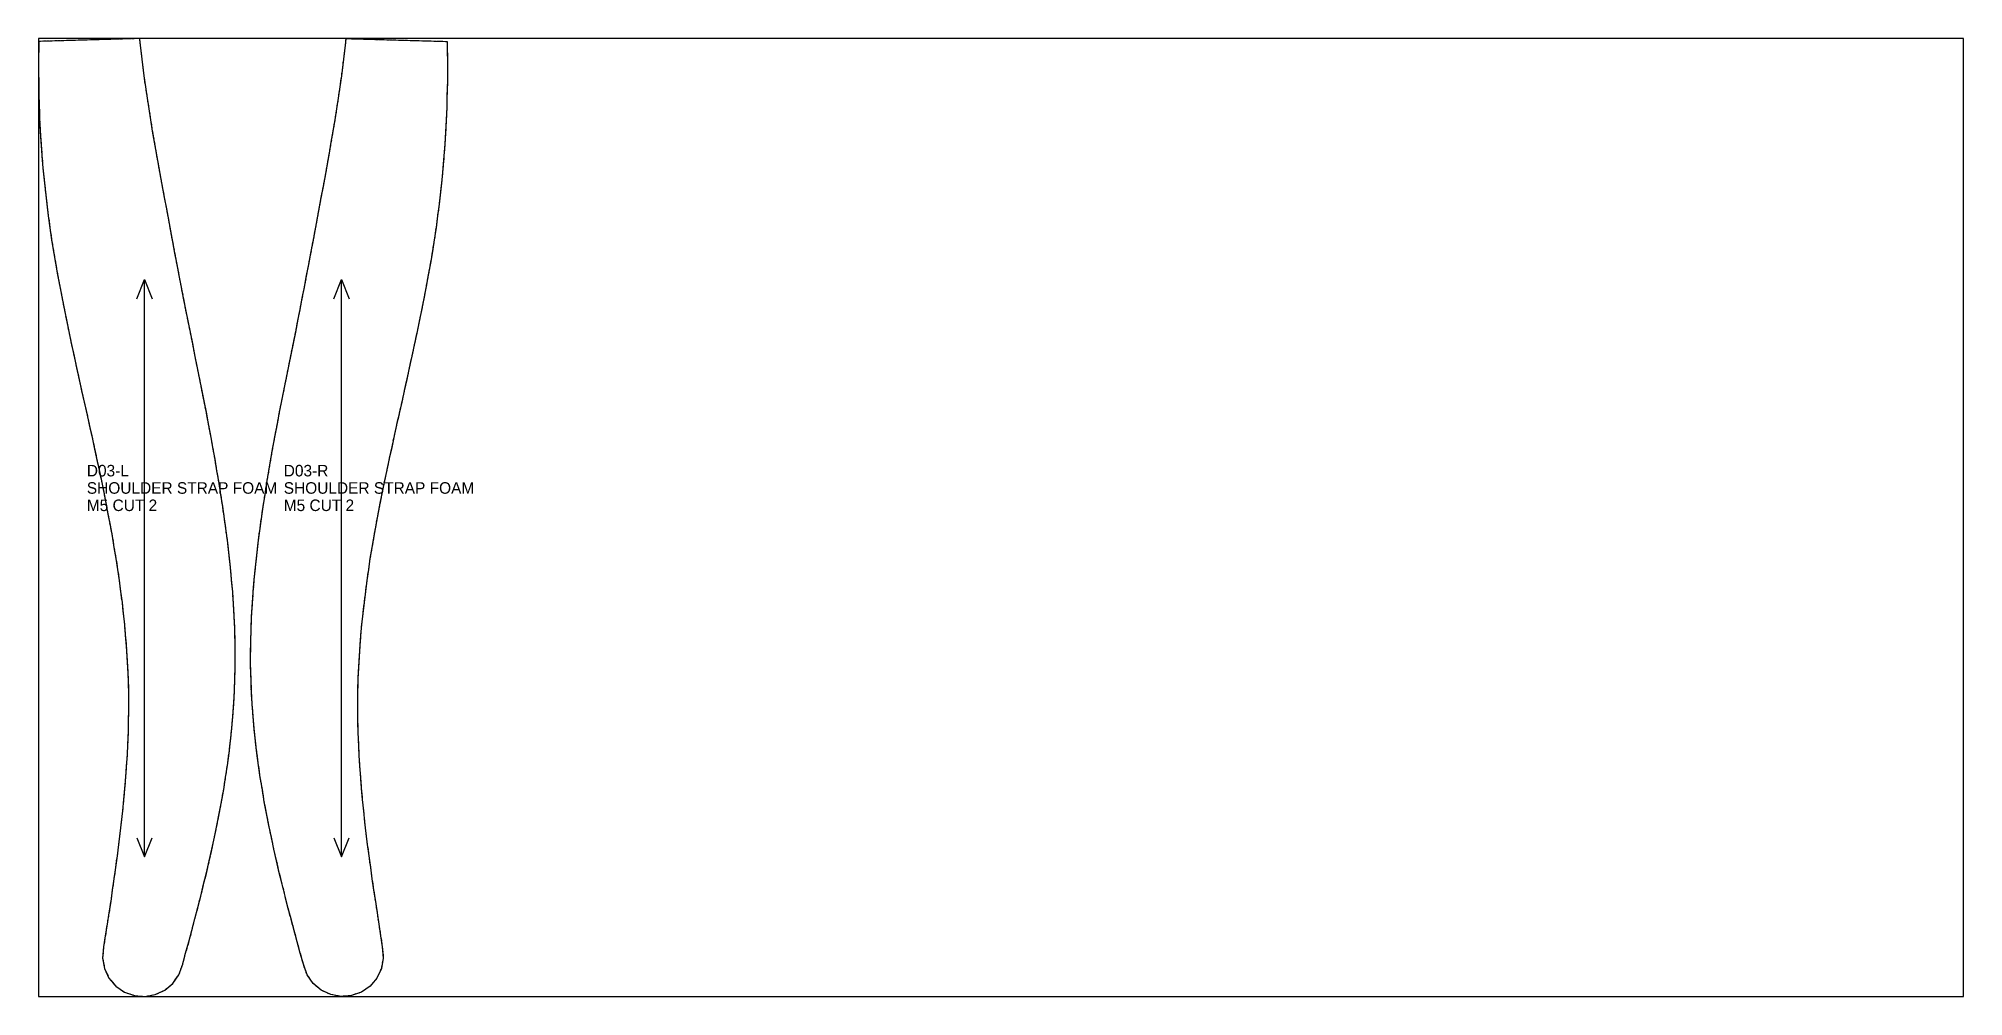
# Model space of a CAD drawing. Header units: millimetres. Extents: x 0 to 1000, y 0 to 498.
import ezdxf

# ---------------------------------------------------------------- set-up
doc = ezdxf.new("R2010")
doc.units = ezdxf.units.MM
doc.linetypes.add('DASHED', pattern=[1.524, 1.27, -0.254])
for name, color, linetype in [('CUT', 7, 'CONTINUOUS'), ('GRAIN', 5, 'CONTINUOUS'), ('SEW', 1, 'DASHED'), ('TEXT', 2, 'CONTINUOUS')]:
    doc.layers.add(name, color=color, linetype=linetype)

msp = doc.modelspace()

# ---------------------------------------------------------------- linework, layer by layer
at = {"layer": 'CUT'}
for points in [[(52.6, 497.7), (0.2, 496.2), (0.1, 493.6), (0, 487.2), (0, 480.8), (0.1, 474.5), (0.2, 468.2), (0.4, 461.8), (0.6, 455.5), (0.9, 449.2), (1.3, 442.9), (1.8, 436.7), (2.3, 430.4), (2.9, 424.2), (3.6, 417.9), (4.3, 411.7), (5.1, 405.5), (5.9, 399.4), (6.8, 393.2), (7.8, 387.1), (8.9, 381), (9.9, 374.9), (11.1, 368.8), (12.3, 362.7), (13.5, 356.6), (14.7, 350.6), (15.9, 344.6), (17.2, 338.6), (18.5, 332.6), (19.8, 326.6), (21.1, 320.6), (22.4, 314.7), (23.8, 308.8), (25.1, 302.9), (26.4, 297), (27.7, 291.2), (29, 285.3), (30.2, 279.5), (31.5, 273.7), (32.7, 267.9), (33.9, 262.1), (35, 256.3), (36.1, 250.6), (37.2, 244.8), (38.3, 239.1), (39.2, 233.3), (40.2, 227.6), (41.1, 221.8), (41.9, 216.1), (42.6, 210.4), (43.4, 204.7), (44, 199), (44.6, 193.3), (45.1, 187.7), (45.6, 182), (45.9, 176.4), (46.3, 170.7), (46.5, 165.1), (46.7, 159.5), (46.7, 153.9), (46.7, 148.2), (46.6, 142.5), (46.5, 136.9), (46.3, 131.1), (46, 125.4), (45.6, 119.6), (45.2, 113.9), (44.7, 108.1), (44.2, 102.3), (43.6, 96.4), (43, 90.6), (42.3, 84.7), (41.6, 78.9), (40.8, 73), (40, 67.1), (39.2, 61.2), (38.3, 55.3), (37.5, 49.4), (36.6, 43.4), (35.6, 37.5), (34.7, 31.6), (33.8, 25.8), (33.3, 20), (34.3, 14.6), (36.6, 9.6), (40.1, 5.4), (44.6, 2.3), (49.8, 0.5), (55.2, 0), (60.6, 1), (65.6, 3.3), (69.8, 6.8), (72.9, 11.3), (74.9, 16.8), (76.4, 22.5), (78.1, 28.4), (79.7, 34.3), (81.2, 40.3), (82.8, 46.2), (84.3, 52.2), (85.8, 58.3), (87.3, 64.3), (88.7, 70.4), (90.1, 76.5), (91.4, 82.7), (92.7, 88.8), (93.9, 95), (95.1, 101.2), (96.2, 107.5), (97.2, 113.8), (98.1, 120.1), (99, 126.4), (99.7, 132.8), (100.4, 139.2), (101, 145.6), (101.4, 152.1), (101.8, 158.6), (102, 165.1), (102.2, 171.6), (102.2, 178.1), (102.1, 184.5), (102, 191), (101.7, 197.4), (101.3, 203.9), (100.9, 210.3), (100.3, 216.6), (99.7, 223), (99, 229.3), (98.3, 235.7), (97.5, 242), (96.6, 248.2), (95.7, 254.5), (94.8, 260.7), (93.8, 266.9), (92.7, 273.1), (91.7, 279.2), (90.6, 285.3), (89.5, 291.4), (88.3, 297.5), (87.2, 303.5), (86, 309.5), (84.8, 315.5), (83.6, 321.5), (82.4, 327.4), (81.2, 333.4), (80.1, 339.3), (78.9, 345.2), (77.7, 351), (76.5, 356.9), (75.4, 362.8), (74.2, 368.6), (73.1, 374.5), (72, 380.3), (70.9, 386.2), (69.8, 392), (68.7, 397.8), (67.7, 403.5), (66.6, 409.3), (65.5, 415.1), (64.4, 420.8), (63.4, 426.6), (62.3, 432.4), (61.3, 438.1), (60.3, 443.9), (59.3, 449.6), (58.4, 455.4), (57.5, 461.1), (56.6, 466.8), (55.7, 472.6), (54.9, 478.4), (54.2, 484.1), (53.5, 489.9), (52.8, 495.7)], [(159.8, 497.7), (212.3, 496.2), (212.3, 493.6), (212.4, 487.2), (212.4, 480.8), (212.4, 474.5), (212.2, 468.2), (212.1, 461.8), (211.8, 455.5), (211.5, 449.2), (211.1, 442.9), (210.6, 436.7), (210.1, 430.4), (209.5, 424.2), (208.8, 417.9), (208.1, 411.7), (207.3, 405.5), (206.5, 399.4), (205.6, 393.2), (204.6, 387.1), (203.6, 381), (202.5, 374.9), (201.3, 368.8), (200.2, 362.7), (199, 356.6), (197.7, 350.6), (196.5, 344.6), (195.2, 338.6), (193.9, 332.6), (192.6, 326.6), (191.3, 320.6), (190, 314.7), (188.7, 308.8), (187.4, 302.9), (186, 297), (184.7, 291.2), (183.5, 285.3), (182.2, 279.5), (181, 273.7), (179.7, 267.9), (178.5, 262.1), (177.4, 256.3), (176.3, 250.6), (175.2, 244.8), (174.2, 239.1), (173.2, 233.3), (172.2, 227.6), (171.4, 221.8), (170.5, 216.1), (169.8, 210.4), (169.1, 204.7), (168.4, 199), (167.8, 193.3), (167.3, 187.7), (166.9, 182), (166.5, 176.4), (166.2, 170.7), (165.9, 165.1), (165.8, 159.5), (165.7, 153.9), (165.7, 148.2), (165.8, 142.5), (165.9, 136.9), (166.2, 131.1), (166.4, 125.4), (166.8, 119.6), (167.2, 113.9), (167.7, 108.1), (168.2, 102.3), (168.8, 96.4), (169.4, 90.6), (170.1, 84.7), (170.8, 78.9), (171.6, 73), (172.4, 67.1), (173.2, 61.2), (174.1, 55.3), (175, 49.4), (175.9, 43.4), (176.8, 37.5), (177.7, 31.6), (178.6, 25.8), (179.1, 20), (178.1, 14.6), (175.8, 9.6), (172.3, 5.4), (167.8, 2.3), (162.6, 0.5), (157.2, 0), (151.8, 1), (146.8, 3.3), (142.7, 6.8), (139.5, 11.3), (137.6, 16.8), (136, 22.5), (134.4, 28.4), (132.8, 34.3), (131.2, 40.3), (129.6, 46.2), (128.1, 52.2), (126.6, 58.3), (125.1, 64.3), (123.7, 70.4), (122.3, 76.5), (121, 82.7), (119.7, 88.8), (118.5, 95), (117.3, 101.2), (116.3, 107.5), (115.2, 113.8), (114.3, 120.1), (113.5, 126.4), (112.7, 132.8), (112, 139.2), (111.5, 145.6), (111, 152.1), (110.6, 158.6), (110.4, 165.1), (110.2, 171.6), (110.2, 178.1), (110.3, 184.5), (110.5, 191), (110.7, 197.4), (111.1, 203.9), (111.6, 210.3), (112.1, 216.6), (112.7, 223), (113.4, 229.3), (114.1, 235.7), (114.9, 242), (115.8, 248.2), (116.7, 254.5), (117.7, 260.7), (118.6, 266.9), (119.7, 273.1), (120.7, 279.2), (121.8, 285.3), (122.9, 291.4), (124.1, 297.5), (125.2, 303.5), (126.4, 309.5), (127.6, 315.5), (128.8, 321.5), (130, 327.4), (131.2, 333.4), (132.4, 339.3), (133.6, 345.2), (134.7, 351), (135.9, 356.9), (137, 362.8), (138.2, 368.6), (139.3, 374.5), (140.4, 380.3), (141.5, 386.2), (142.6, 392), (143.7, 397.8), (144.8, 403.5), (145.8, 409.3), (146.9, 415.1), (148, 420.8), (149.1, 426.6), (150.1, 432.4), (151.1, 438.1), (152.1, 443.9), (153.1, 449.6), (154.1, 455.4), (155, 461.1), (155.8, 466.8), (156.7, 472.6), (157.5, 478.4), (158.2, 484.1), (158.9, 489.9), (159.6, 495.7)]]:
    msp.add_lwpolyline(points, close=True, dxfattribs=at)
at = {"layer": 'GRAIN'}
for p, q in [((55.1, 72.5), (55.1, 372.5)), ((157.4, 72.5), (157.4, 372.5))]:
    msp.add_line(p, q, dxfattribs=at)
for points in [[(51.1, 362.5), (55.1, 372.5), (59.1, 362.5)], [(153.4, 362.5), (157.4, 372.5), (161.4, 362.5)], [(51.1, 82.5), (55.1, 72.5), (59.1, 82.5)], [(153.4, 82.5), (157.4, 72.5), (161.4, 82.5)]]:
    msp.add_lwpolyline(points, dxfattribs=at)
at = {"layer": 'SEW'}
for points in [[(52.6, 497.7), (0.2, 496.2), (0.1, 493.6), (0, 487.2), (0, 480.8), (0.1, 474.5), (0.2, 468.2), (0.4, 461.8), (0.6, 455.5), (0.9, 449.2), (1.3, 442.9), (1.8, 436.7), (2.3, 430.4), (2.9, 424.2), (3.6, 417.9), (4.3, 411.7), (5.1, 405.5), (5.9, 399.4), (6.8, 393.2), (7.8, 387.1), (8.9, 381), (9.9, 374.9), (11.1, 368.8), (12.3, 362.7), (13.5, 356.6), (14.7, 350.6), (15.9, 344.6), (17.2, 338.6), (18.5, 332.6), (19.8, 326.6), (21.1, 320.6), (22.4, 314.7), (23.8, 308.8), (25.1, 302.9), (26.4, 297), (27.7, 291.2), (29, 285.3), (30.2, 279.5), (31.5, 273.7), (32.7, 267.9), (33.9, 262.1), (35, 256.3), (36.1, 250.6), (37.2, 244.8), (38.3, 239.1), (39.2, 233.3), (40.2, 227.6), (41.1, 221.8), (41.9, 216.1), (42.6, 210.4), (43.4, 204.7), (44, 199), (44.6, 193.3), (45.1, 187.7), (45.6, 182), (45.9, 176.4), (46.3, 170.7), (46.5, 165.1), (46.7, 159.5), (46.7, 153.9), (46.7, 148.2), (46.6, 142.5), (46.5, 136.9), (46.3, 131.1), (46, 125.4), (45.6, 119.6), (45.2, 113.9), (44.7, 108.1), (44.2, 102.3), (43.6, 96.4), (43, 90.6), (42.3, 84.7), (41.6, 78.9), (40.8, 73), (40, 67.1), (39.2, 61.2), (38.3, 55.3), (37.5, 49.4), (36.6, 43.4), (35.6, 37.5), (34.7, 31.6), (33.8, 25.8), (33.3, 20), (34.3, 14.6), (36.6, 9.6), (40.1, 5.4), (44.6, 2.3), (49.8, 0.5), (55.2, 0), (60.6, 1), (65.6, 3.3), (69.8, 6.8), (72.9, 11.3), (74.9, 16.8), (76.4, 22.5), (78.1, 28.4), (79.7, 34.3), (81.2, 40.3), (82.8, 46.2), (84.3, 52.2), (85.8, 58.3), (87.3, 64.3), (88.7, 70.4), (90.1, 76.5), (91.4, 82.7), (92.7, 88.8), (93.9, 95), (95.1, 101.2), (96.2, 107.5), (97.2, 113.8), (98.1, 120.1), (99, 126.4), (99.7, 132.8), (100.4, 139.2), (101, 145.6), (101.4, 152.1), (101.8, 158.6), (102, 165.1), (102.2, 171.6), (102.2, 178.1), (102.1, 184.5), (102, 191), (101.7, 197.4), (101.3, 203.9), (100.9, 210.3), (100.3, 216.6), (99.7, 223), (99, 229.3), (98.3, 235.7), (97.5, 242), (96.6, 248.2), (95.7, 254.5), (94.8, 260.7), (93.8, 266.9), (92.7, 273.1), (91.7, 279.2), (90.6, 285.3), (89.5, 291.4), (88.3, 297.5), (87.2, 303.5), (86, 309.5), (84.8, 315.5), (83.6, 321.5), (82.4, 327.4), (81.2, 333.4), (80.1, 339.3), (78.9, 345.2), (77.7, 351), (76.5, 356.9), (75.4, 362.8), (74.2, 368.6), (73.1, 374.5), (72, 380.3), (70.9, 386.2), (69.8, 392), (68.7, 397.8), (67.7, 403.5), (66.6, 409.3), (65.5, 415.1), (64.4, 420.8), (63.4, 426.6), (62.3, 432.4), (61.3, 438.1), (60.3, 443.9), (59.3, 449.6), (58.4, 455.4), (57.5, 461.1), (56.6, 466.8), (55.7, 472.6), (54.9, 478.4), (54.2, 484.1), (53.5, 489.9), (52.8, 495.7)], [(159.8, 497.7), (212.3, 496.2), (212.3, 493.6), (212.4, 487.2), (212.4, 480.8), (212.4, 474.5), (212.2, 468.2), (212.1, 461.8), (211.8, 455.5), (211.5, 449.2), (211.1, 442.9), (210.6, 436.7), (210.1, 430.4), (209.5, 424.2), (208.8, 417.9), (208.1, 411.7), (207.3, 405.5), (206.5, 399.4), (205.6, 393.2), (204.6, 387.1), (203.6, 381), (202.5, 374.9), (201.3, 368.8), (200.2, 362.7), (199, 356.6), (197.7, 350.6), (196.5, 344.6), (195.2, 338.6), (193.9, 332.6), (192.6, 326.6), (191.3, 320.6), (190, 314.7), (188.7, 308.8), (187.4, 302.9), (186, 297), (184.7, 291.2), (183.5, 285.3), (182.2, 279.5), (181, 273.7), (179.7, 267.9), (178.5, 262.1), (177.4, 256.3), (176.3, 250.6), (175.2, 244.8), (174.2, 239.1), (173.2, 233.3), (172.2, 227.6), (171.4, 221.8), (170.5, 216.1), (169.8, 210.4), (169.1, 204.7), (168.4, 199), (167.8, 193.3), (167.3, 187.7), (166.9, 182), (166.5, 176.4), (166.2, 170.7), (165.9, 165.1), (165.8, 159.5), (165.7, 153.9), (165.7, 148.2), (165.8, 142.5), (165.9, 136.9), (166.2, 131.1), (166.4, 125.4), (166.8, 119.6), (167.2, 113.9), (167.7, 108.1), (168.2, 102.3), (168.8, 96.4), (169.4, 90.6), (170.1, 84.7), (170.8, 78.9), (171.6, 73), (172.4, 67.1), (173.2, 61.2), (174.1, 55.3), (175, 49.4), (175.9, 43.4), (176.8, 37.5), (177.7, 31.6), (178.6, 25.8), (179.1, 20), (178.1, 14.6), (175.8, 9.6), (172.3, 5.4), (167.8, 2.3), (162.6, 0.5), (157.2, 0), (151.8, 1), (146.8, 3.3), (142.7, 6.8), (139.5, 11.3), (137.6, 16.8), (136, 22.5), (134.4, 28.4), (132.8, 34.3), (131.2, 40.3), (129.6, 46.2), (128.1, 52.2), (126.6, 58.3), (125.1, 64.3), (123.7, 70.4), (122.3, 76.5), (121, 82.7), (119.7, 88.8), (118.5, 95), (117.3, 101.2), (116.3, 107.5), (115.2, 113.8), (114.3, 120.1), (113.5, 126.4), (112.7, 132.8), (112, 139.2), (111.5, 145.6), (111, 152.1), (110.6, 158.6), (110.4, 165.1), (110.2, 171.6), (110.2, 178.1), (110.3, 184.5), (110.5, 191), (110.7, 197.4), (111.1, 203.9), (111.6, 210.3), (112.1, 216.6), (112.7, 223), (113.4, 229.3), (114.1, 235.7), (114.9, 242), (115.8, 248.2), (116.7, 254.5), (117.7, 260.7), (118.6, 266.9), (119.7, 273.1), (120.7, 279.2), (121.8, 285.3), (122.9, 291.4), (124.1, 297.5), (125.2, 303.5), (126.4, 309.5), (127.6, 315.5), (128.8, 321.5), (130, 327.4), (131.2, 333.4), (132.4, 339.3), (133.6, 345.2), (134.7, 351), (135.9, 356.9), (137, 362.8), (138.2, 368.6), (139.3, 374.5), (140.4, 380.3), (141.5, 386.2), (142.6, 392), (143.7, 397.8), (144.8, 403.5), (145.8, 409.3), (146.9, 415.1), (148, 420.8), (149.1, 426.6), (150.1, 432.4), (151.1, 438.1), (152.1, 443.9), (153.1, 449.6), (154.1, 455.4), (155, 461.1), (155.8, 466.8), (156.7, 472.6), (157.5, 478.4), (158.2, 484.1), (158.9, 489.9), (159.6, 495.7)]]:
    msp.add_lwpolyline(points, close=True, dxfattribs=at)
at = {"layer": 'TEXT'}
msp.add_lwpolyline([(0, 0), (1000, 0), (1000, 497.7), (0, 497.7)], close=True, dxfattribs=at)

# ---------------------------------------------------------------- texts
for s, p in [('D03-L', (25.1, 270.2)), ('D03-R', (127.4, 270.2)), ('SHOULDER STRAP FOAM', (25.1, 261.2)), ('SHOULDER STRAP FOAM', (127.4, 261.2)), ('M5 CUT 2', (25.1, 252.2)), ('M5 CUT 2', (127.4, 252.2))]:
    msp.add_text(s, height=6, dxfattribs=at).set_placement(p)

doc.saveas('drawing.dxf')
